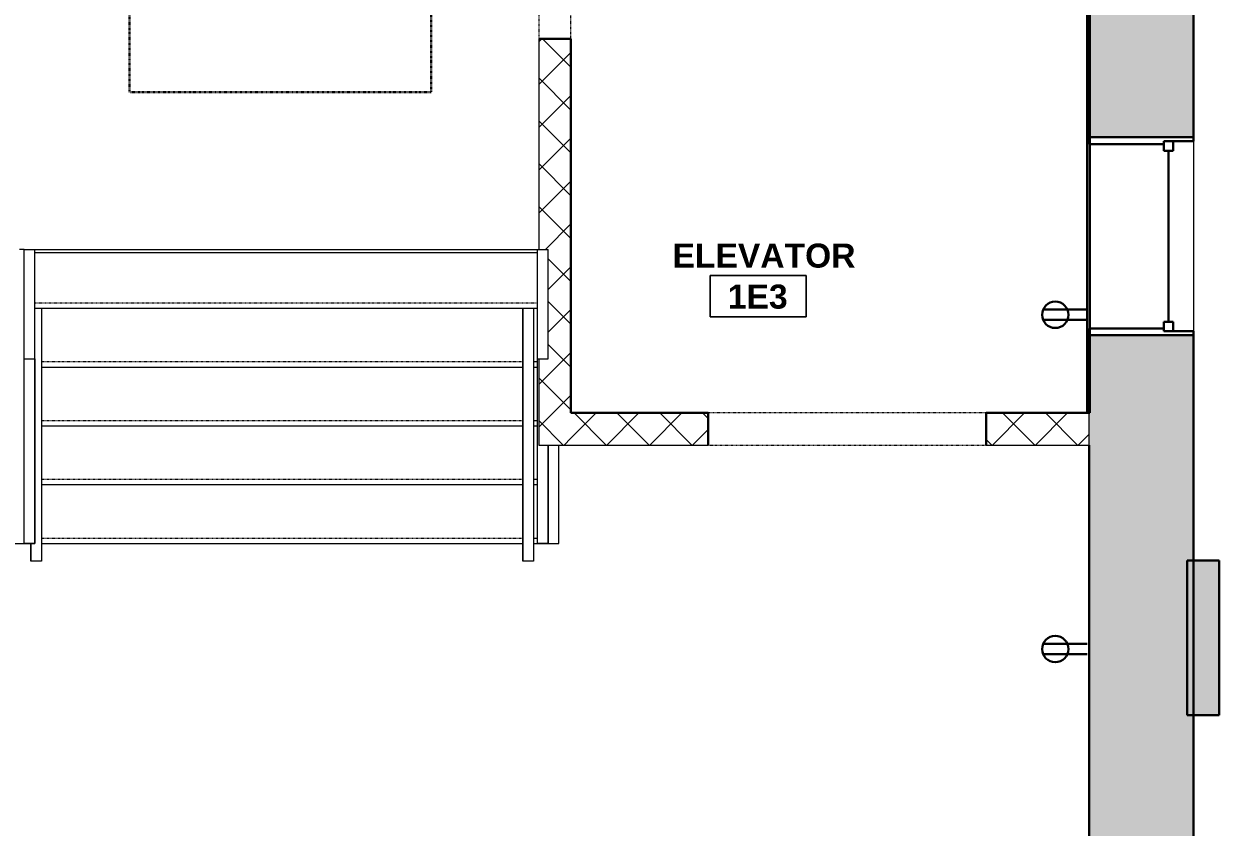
# Model space of a CAD drawing. Header units: inches. Extents: x -4688 to 1542, y -3558 to 978.
# Drawn here: x -754 to -530.5, y -1469.7 to -1319.4 of the extents above; entities that cross this region are included whole.
import ezdxf

# ---------------------------------------------------------------- set-up
doc = ezdxf.new("R2010")
doc.units = ezdxf.units.IN
doc.header["$MEASUREMENT"] = 0
for name, pattern in [('MN - Dash 1_32_', [0.0625, 0.03125, -0.03125]), ('Overhead', [0.15625, 0.09375, -0.0625]), ('Overhead 1_16_', [0.101562, 0.0625, -0.039062])]:
    doc.linetypes.add(name, pattern=pattern)
for name, color, linetype, lineweight in [('A-ANNO-NOTE', 131, 'Continuous', 40), ('A-AREA-IDEN', 2, 'Continuous', 9), ('A-DETL-GENF', 92, 'Continuous', 18), ('A-DETL-MEDM', 33, 'Continuous', 18), ('A-DOOR', 31, 'Continuous', 18), ('A-FLOR', 192, 'Continuous', 18), ('A-FLOR-HRAL', 11, 'Continuous', 18), ('A-GENM', 13, 'Continuous', 9), ('A-GLAZ', 151, 'Continuous', 18), ('A-WALL', 113, 'Continuous', 18), ('A-WALL-PATT', 111, 'Continuous', 18), ('S-STRS', 31, 'Continuous', 18)]:
    doc.layers.add(name, color=color, linetype=linetype, lineweight=lineweight)
doc.styles.add('Swis721 Lt BT_B', font='', dxfattribs={"height": 4.5})
doc.styles.get('Swis721 Lt BT_B').set_extended_font_data('Swis721 Lt BT', bold=True)
pattern_1 = [(45, (0, 0), (-4.006467, 4.006467), []), (135, (0, 0), (-4.006467, -4.006467), [])]

# ---------------------------------------------------------------- blocks, each defined once
blk = doc.blocks.new('Double Hung - large windows-5534483-1st Floor Power _ Signal')
at = {"layer": 'A-GLAZ', "color": 8, "lineweight": 30}
for p, q in [((-18.5, 9.75), (-17.75, 9.75)), ((-17.75, 4.25), (-17.75, 9.75)), ((17.75, 4.25), (17.75, 9.75)), ((18.5, 9.75), (17.75, 9.75)), ((-17.75, 6), (-17.75, 4.25)), ((-17.75, 6), (-16, 6)), ((-16, 6), (-16, 4.25)), ((-16, 5.125), (16, 5.125)), ((16, 6), (16, 4.25)), ((17.75, 6), (16, 6)), ((17.75, 6), (17.75, 4.25)), ((-17.75, 4.25), (-16, 4.25)), ((-17.75, 4.25), (-17.25, 4.25)), ((-17.25, -9.75), (-17.25, 4.25)), ((17.75, 4.25), (16, 4.25)), ((17.25, 4.25), (17.75, 4.25)), ((17.25, 4.25), (17.25, -9.75)), ((-17.25, -9.75), (-18.5, -9.75)), ((17.25, -9.75), (18.5, -9.75))]:
    blk.add_line(p, q, dxfattribs=at)
blk = doc.blocks.new('Top Rail Type - Top Rail_Internal_-7065215-1st Floor Power _ Signal')
at = {"layer": 'A-FLOR-HRAL', "lineweight": 9}
for p, q in [((-657.93, -1382.05), (-657.93, -1382.07)), ((-657.93, -1382.07), (-655.93, -1382.07)), ((-657.93, -1416.59), (-657.93, -1382.07)), ((-655.93, -1382.07), (-655.93, -1382.05)), ((-655.93, -1398.19), (-655.93, -1416.59)), ((-655.93, -1416.59), (-657.93, -1416.59))]:
    blk.add_line(p, q, dxfattribs=at)
blk = doc.blocks.new('Top Rail Type - Top Rail_Internal_-V56-1st Floor Power _ Signal')
at = {"layer": 'A-FLOR-HRAL', "lineweight": 9}
for p, q in [((-657.93, -1361.59), (-655.93, -1361.59)), ((-657.93, -1372.59), (-657.93, -1361.59)), ((-655.93, -1372.59), (-655.93, -1361.59)), ((-657.93, -1416.59), (-657.93, -1372.59)), ((-655.93, -1382.07), (-655.93, -1372.59)), ((-655.93, -1416.59), (-655.93, -1398.19)), ((-657.93, -1416.59), (-655.93, -1416.59))]:
    blk.add_line(p, q, dxfattribs=at)
blk = doc.blocks.new('Top Rail Type - Top Rail_Internal_-7065227-1st Floor Power _ Signal')
at = {"layer": 'A-FLOR-HRAL', "lineweight": 9}
for p, q in [((-753.93, -1382.05), (-753.93, -1382.07)), ((-753.93, -1382.07), (-751.93, -1382.07)), ((-753.93, -1416.59), (-753.93, -1382.07)), ((-751.93, -1382.07), (-751.93, -1382.05)), ((-751.93, -1382.07), (-751.93, -1416.59)), ((-751.93, -1416.59), (-753.93, -1416.59))]:
    blk.add_line(p, q, dxfattribs=at)
blk = doc.blocks.new('Top Rail Type - Top Rail_Internal_-V57-1st Floor Power _ Signal')
at = {"layer": 'A-FLOR-HRAL', "lineweight": 9}
for p, q in [((-753.93, -1361.59), (-751.93, -1361.59)), ((-753.93, -1372.59), (-753.93, -1361.59)), ((-751.93, -1372.59), (-751.93, -1361.59)), ((-753.93, -1416.59), (-753.93, -1372.59)), ((-751.93, -1416.59), (-751.93, -1372.59)), ((-753.93, -1416.59), (-751.93, -1416.59))]:
    blk.add_line(p, q, dxfattribs=at)
blk = doc.blocks.new('Assym Door - D18 4_11_5_ X 7_1_5_-8246662-1st Floor Power _ Signal')
at = {"layer": 'A-DOOR', "linetype": 'MN - Dash 1_32_', "lineweight": 30}
for p, q in [((-30.21, 56.91), (26.19, 56.91)), ((-30.21, 8.91), (-30.21, 56.91)), ((26.19, 56.91), (26.19, 8.91)), ((-30.21, -9.09), (-30.21, -57.84)), ((26.19, -57.84), (26.19, -9.09)), ((-30.21, -57.84), (26.19, -57.84))]:
    blk.add_line(p, q, dxfattribs=at)
at = {"layer": 'A-DOOR', "lineweight": 9}
for p, q in [((-32.19, 9.66), (-30.69, 9.66)), ((-32.19, 8.91), (-32.19, 9.66)), ((-30.69, 9.66), (-30.69, 8.16)), ((26.68, 9.66), (28.18, 9.66)), ((26.68, 8.16), (26.68, 9.66)), ((28.18, 9.66), (28.18, 8.91)), ((-31.82, 8.91), (-32.19, 8.91)), ((-31.82, -9.09), (-31.82, 8.91)), ((-30.69, 8.16), (-30.19, 8.16)), ((-30.19, 8.16), (-30.19, -8.34)), ((26.18, 8.16), (26.68, 8.16)), ((26.18, -8.34), (26.18, 8.16)), ((27.81, 8.91), (27.81, -9.09)), ((28.18, 8.91), (27.81, 8.91)), ((-30.69, -8.34), (-30.69, -9.84)), ((-30.19, -8.34), (-30.69, -8.34)), ((26.68, -8.34), (26.18, -8.34)), ((26.68, -9.84), (26.68, -8.34)), ((-32.19, -9.09), (-31.82, -9.09)), ((-32.19, -9.84), (-32.19, -9.09)), ((-30.69, -9.84), (-32.19, -9.84)), ((28.18, -9.84), (26.68, -9.84)), ((27.81, -9.09), (28.18, -9.09)), ((28.18, -9.09), (28.18, -9.84))]:
    blk.add_line(p, q, dxfattribs=at)
at = {"layer": 'A-DOOR'}
for p, q in [((-29.19, -9.84), (-30.56, -9.84)), ((-30.56, -9.84), (-30.56, -30.84)), ((-29.19, -30.84), (-29.19, -9.84)), ((25.18, -9.84), (26.55, -9.84)), ((25.18, -45.84), (25.18, -9.84)), ((26.55, -9.84), (26.55, -45.84)), ((-30.56, -30.84), (-29.19, -30.84)), ((26.55, -45.84), (25.18, -45.84))]:
    blk.add_line(p, q, dxfattribs=at)
at = {"layer": 'A-DOOR', "lineweight": 9}
for centre, radius, start, end in [((-30.56, -9.84), 21, 270, 0.5), ((26.55, -9.84), 36, 179.5, 270)]:
    blk.add_arc(centre, radius, start, end, dxfattribs=at)
blk = doc.blocks.new('Elevator 3 - Elevator 3-7712528-1st Floor Power _ Signal')
at = {"layer": 'A-GENM', "lineweight": 30}
for p, q in [((-554.68, -1283.97), (-651.68, -1283.97)), ((-554.68, -1392.19), (-554.68, -1283.97)), ((-651.68, -1322.19), (-651.68, -1392.19)), ((-651.68, -1392.19), (-626.05, -1392.19)), ((-574.05, -1392.19), (-554.68, -1392.19))]:
    blk.add_line(p, q, dxfattribs=at)
blk = doc.blocks.new('Door-Opening - Elevator Opening-8184615-1st Floor Power _ Signal')
at = {"layer": 'A-DETL-GENF', "linetype": 'Overhead', "lineweight": 9}
for p, q in [((25.68, 3), (-26.32, 3)), ((-26.32, -3), (25.68, -3))]:
    blk.add_line(p, q, dxfattribs=at)
at = {"layer": 'A-DETL-MEDM', "lineweight": 30}
for p, q in [((-26.32, 3), (-26.32, -3)), ((25.68, -3), (25.68, 3))]:
    blk.add_line(p, q, dxfattribs=at)
blk = doc.blocks.new('Elevator 4 - Elevator 2-8067861-1st Floor Power _ Signal')
at = {"layer": 'A-GENM', "lineweight": 30}
for p, q in [((-555.18, -1284.19), (-651.68, -1284.19)), ((-555.18, -1388.19), (-555.18, -1284.19)), ((-651.68, -1318.19), (-651.68, -1388.19)), ((-651.68, -1388.19), (-626.05, -1388.19)), ((-574.05, -1388.19), (-555.18, -1388.19))]:
    blk.add_line(p, q, dxfattribs=at)
blk = doc.blocks.new('Top Rail Type - Top Rail_Internal_-8440872-1st Floor Power _ Signal')
at = {"layer": 'A-FLOR-HRAL', "lineweight": 9}
for p, q in [((-750.7, -1372.59), (-750.7, -1419.92)), ((-752.7, -1419.92), (-752.7, -1416.59)), ((-750.7, -1419.92), (-752.7, -1419.92))]:
    blk.add_line(p, q, dxfattribs=at)
blk = doc.blocks.new('Top Rail Type - Top Rail_Internal_-V150-1st Floor Power _ Signal')
at = {"layer": 'A-FLOR-HRAL', "lineweight": 9}
for p, q in [((-750.7, -1372.59), (-750.7, -1419.92)), ((-752.7, -1416.59), (-752.7, -1419.92)), ((-750.7, -1419.92), (-752.7, -1419.92))]:
    blk.add_line(p, q, dxfattribs=at)
blk = doc.blocks.new('Top Rail Type - Top Rail_Internal_-8440888-1st Floor Power _ Signal')
at = {"layer": 'A-FLOR-HRAL', "lineweight": 9}
for p, q in [((-660.7, -1419.92), (-660.7, -1372.59)), ((-658.7, -1372.59), (-658.7, -1419.92)), ((-658.7, -1419.92), (-660.7, -1419.92))]:
    blk.add_line(p, q, dxfattribs=at)
blk = doc.blocks.new('Top Rail Type - Top Rail_Internal_-V151-1st Floor Power _ Signal')
at = {"layer": 'A-FLOR-HRAL', "lineweight": 9}
for p, q in [((-660.7, -1372.59), (-660.7, -1419.92)), ((-658.7, -1372.59), (-658.7, -1419.92)), ((-658.7, -1419.92), (-660.7, -1419.92))]:
    blk.add_line(p, q, dxfattribs=at)
blk = doc.blocks.new('Room Tag - Room Name and Number-3379422-1st Floor Power _ Signal')
at = {"layer": 'A-AREA-IDEN'}
for p, q in [((-0.1881, -0.1636), (-0.1881, -0.0018)), ((-0.1881, -0.0018), (0.1869, -0.0018)), ((0.1869, -0.0018), (-0.1881, -0.0018)), ((-0.1881, -0.0018), (-0.1881, -0.1636)), ((0.1869, -0.0018), (0.1869, -0.1636)), ((0.1869, -0.1636), (0.1869, -0.0018)), ((0.1869, -0.1636), (-0.1881, -0.1636)), ((-0.1881, -0.1636), (0.1869, -0.1636))]:
    blk.add_line(p, q, dxfattribs=at)

msp = doc.modelspace()

# ---------------------------------------------------------------- hatches: boundary and pattern name
at = {"layer": 'A-WALL-PATT', "lineweight": 9}
h = msp.add_hatch(color=7, dxfattribs=at)
h.paths.add_polyline_path([(-554.8, -2508.84), (-535.3, -2508.84), (-535.3, -2405.34), (-554.8, -2405.34), (-554.8, -2497.91)], flags=0)
h.paths.add_polyline_path([(-535.3, -2368.34), (-535.3, -2255.2), (-554.8, -2255.2), (-554.8, -2368.34)], flags=0)
h.paths.add_polyline_path([(-554.8, -2218.2), (-535.3, -2218.2), (-535.3, -2127.62), (-554.8, -2127.62)], flags=0)
h.paths.add_polyline_path([(-554.8, -2090.62), (-535.3, -2090.62), (-535.3, -1977.62), (-554.8, -1977.62)], flags=0)
h.paths.add_polyline_path([(-535.3, -1940.62), (-535.3, -1827.62), (-554.8, -1827.62), (-554.8, -1940.62)], flags=0)
h.paths.add_polyline_path([(-535.3, -1790.62), (-535.3, -1676.15), (-554.8, -1676.15), (-554.8, -1790.62)], flags=0)
h.paths.add_polyline_path([(-535.3, -1639.15), (-535.3, -1527.62), (-554.8, -1527.62), (-554.8, -1639.15)], flags=0)
h.paths.add_polyline_path([(-535.3, -1490.62), (-535.3, -1377.62), (-554.8, -1377.62), (-554.8, -1490.62)], flags=0)
h.paths.add_polyline_path([(-535.3, -1340.62), (-535.3, -1266.19), (-554.8, -1266.19), (-554.8, -1340.62)], flags=0)
h = msp.add_hatch(dxfattribs=at)
h.set_pattern_fill('FP_2', color=256, style=0, pattern_type=2)
h.set_pattern_definition(pattern_1)
h.paths.add_polyline_path([(-651.68, -1398.19), (-651.68, -1322.19), (-657.68, -1322.19), (-657.68, -1361.59), (-655.93, -1361.59), (-655.93, -1382.05), (-657.68, -1382.05), (-657.68, -1398.19)], flags=0)
h = msp.add_hatch(dxfattribs=at)
h.set_pattern_fill('FP_2', color=256, style=0, pattern_type=2)
h.set_pattern_definition(pattern_1)
h.paths.add_polyline_path([(-626.05, -1398.19), (-626.05, -1392.19), (-651.68, -1392.19), (-651.68, -1398.19)], flags=0)
h.paths.add_polyline_path([(-554.8, -1398.19), (-554.8, -1392.19), (-574.05, -1392.19), (-574.05, -1398.19)], flags=0)
msp.add_hatch(color=7, dxfattribs=at).paths.add_polyline_path([(-530.48, -1448.71), (-530.48, -1419.78), (-536.48, -1419.78), (-536.48, -1448.71)], flags=0)

# ---------------------------------------------------------------- linework, layer by layer
at = {"layer": 'A-ANNO-NOTE', "lineweight": 30}
for p, q in [((-555.13, -1372.85), (-563.39, -1372.85)), ((-555.13, -1374.76), (-563.39, -1374.76)), ((-555.13, -1435.4), (-563.39, -1435.4)), ((-555.13, -1437.31), (-563.39, -1437.31))]:
    msp.add_line(p, q, dxfattribs=at)
for centre in [(-561.11, -1373.81), (-561.11, -1436.35)]:
    msp.add_circle(centre, 2.47, dxfattribs=at)
at = {"layer": 'A-FLOR'}
msp.add_line((-751.93, -1362.19), (-657.93, -1362.19), dxfattribs=at)
at = {"layer": 'A-WALL', "color": 8, "lineweight": 30}
for p, q in [((-535.3, -1340.62), (-535.3, -1266.19)), ((-554.8, -1284.19), (-554.8, -1340.62)), ((-554.8, -1340.62), (-535.3, -1340.62)), ((-535.3, -1377.62), (-554.8, -1377.62)), ((-554.8, -1377.62), (-554.8, -1392.19)), ((-535.3, -1490.62), (-535.3, -1377.62)), ((-554.8, -1398.19), (-554.8, -1490.62)), ((-536.48, -1419.78), (-536.48, -1448.71)), ((-530.48, -1419.78), (-536.48, -1419.78)), ((-530.48, -1448.71), (-530.48, -1419.78)), ((-536.48, -1448.71), (-530.48, -1448.71))]:
    msp.add_line(p, q, dxfattribs=at)
at = {"layer": 'A-WALL'}
for p, q in [((-657.68, -1322.19), (-657.68, -1361.59)), ((-651.68, -1392.19), (-651.68, -1322.19)), ((-657.68, -1382.05), (-657.68, -1398.19)), ((-626.05, -1392.19), (-651.68, -1392.19)), ((-554.8, -1392.19), (-574.05, -1392.19)), ((-554.8, -1398.19), (-554.8, -1392.19)), ((-657.68, -1398.19), (-626.05, -1398.19)), ((-574.05, -1398.19), (-554.8, -1398.19))]:
    msp.add_line(p, q, dxfattribs=at)
at = {"layer": 'A-WALL', "lineweight": 9}
msp.add_line((-535.3, -1340.62), (-535.3, -1377.62), dxfattribs=at)
at = {"layer": 'S-STRS', "lineweight": 9}
for p, q in [((-753.93, -1361.59), (-754.81, -1361.59)), ((-751.93, -1361.59), (-657.93, -1361.59)), ((-751.93, -1372.59), (-657.93, -1372.59)), ((-750.7, -1383.59), (-660.7, -1383.59)), ((-658.7, -1383.59), (-657.93, -1383.59)), ((-750.7, -1394.59), (-660.7, -1394.59)), ((-658.7, -1394.59), (-657.93, -1394.59)), ((-653.93, -1416.59), (-653.93, -1398.19)), ((-750.7, -1405.59), (-660.7, -1405.59)), ((-658.7, -1405.59), (-657.93, -1405.59)), ((-755.93, -1416.59), (-753.93, -1416.59)), ((-750.7, -1416.59), (-660.7, -1416.59)), ((-658.7, -1416.59), (-657.93, -1416.59)), ((-655.93, -1416.59), (-653.93, -1416.59))]:
    msp.add_line(p, q, dxfattribs=at)
at = {"layer": 'S-STRS', "linetype": 'Overhead 1_16_', "lineweight": 9}
for p, q in [((-751.93, -1371.59), (-657.93, -1371.59)), ((-750.7, -1382.59), (-660.7, -1382.59)), ((-658.7, -1382.59), (-657.93, -1382.59)), ((-750.7, -1393.59), (-660.7, -1393.59)), ((-658.7, -1393.59), (-657.93, -1393.59)), ((-750.7, -1404.59), (-660.7, -1404.59)), ((-658.7, -1404.59), (-657.93, -1404.59)), ((-750.7, -1415.59), (-660.7, -1415.59)), ((-658.7, -1415.59), (-657.93, -1415.59))]:
    msp.add_line(p, q, dxfattribs=at)

# ---------------------------------------------------------------- block references
at = {"layer": 'A-AREA-IDEN', "xscale": 47.99999999999997, "yscale": 47.99999999999997, "zscale": 47.99999999999997}
msp.add_blockref('Room Tag - Room Name and Number-3379422-1st Floor Power _ Signal', (-616.65, -1366.36), dxfattribs=at)
at = {"layer": 'A-DOOR'}
for name, p, rotation in [('Assym Door - D18 4_11_5_ X 7_1_5_-8246662-1st Floor Power _ Signal', (-708.05, -1275.27), 180), ('Door-Opening - Elevator Opening-8184615-1st Floor Power _ Signal', (-654.68, -1296.51), 269.9999999999999)]:
    msp.add_blockref(name, p, dxfattribs=dict(at, rotation=rotation))
msp.add_blockref('Door-Opening - Elevator Opening-8184615-1st Floor Power _ Signal', (-599.73, -1395.19), dxfattribs=at)
at = {"layer": 'A-FLOR-HRAL', "lineweight": 9}
for name in ['Top Rail Type - Top Rail_Internal_-V57-1st Floor Power _ Signal', 'Top Rail Type - Top Rail_Internal_-V56-1st Floor Power _ Signal', 'Top Rail Type - Top Rail_Internal_-8440872-1st Floor Power _ Signal', 'Top Rail Type - Top Rail_Internal_-V150-1st Floor Power _ Signal', 'Top Rail Type - Top Rail_Internal_-8440888-1st Floor Power _ Signal', 'Top Rail Type - Top Rail_Internal_-V151-1st Floor Power _ Signal', 'Top Rail Type - Top Rail_Internal_-7065227-1st Floor Power _ Signal', 'Top Rail Type - Top Rail_Internal_-7065215-1st Floor Power _ Signal']:
    msp.add_blockref(name, (0, 0), dxfattribs=at)
at = {"layer": 'A-GENM'}
for name, p in [('Elevator 3 - Elevator 3-7712528-1st Floor Power _ Signal', (0, 0)), ('Elevator 4 - Elevator 2-8067861-1st Floor Power _ Signal', (0, -4))]:
    msp.add_blockref(name, p, dxfattribs=at)
at = {"layer": 'A-GLAZ', "rotation": 269.9999999999999}
msp.add_blockref('Double Hung - large windows-5534483-1st Floor Power _ Signal', (-545.05, -1359.12), dxfattribs=at)

# ---------------------------------------------------------------- texts
at = {"layer": 'A-AREA-IDEN', "char_height": 4.5, "attachment_point": 1, "style": 'Swis721 Lt BT_B'}
for s, insert, width in [('ELEVATOR', (-632.7, -1360.5), 38.784), ('1E3', (-622.35, -1368.16), 13.332)]:
    msp.add_mtext(s, dxfattribs=dict(at, insert=insert, width=width))

doc.saveas('drawing.dxf')
